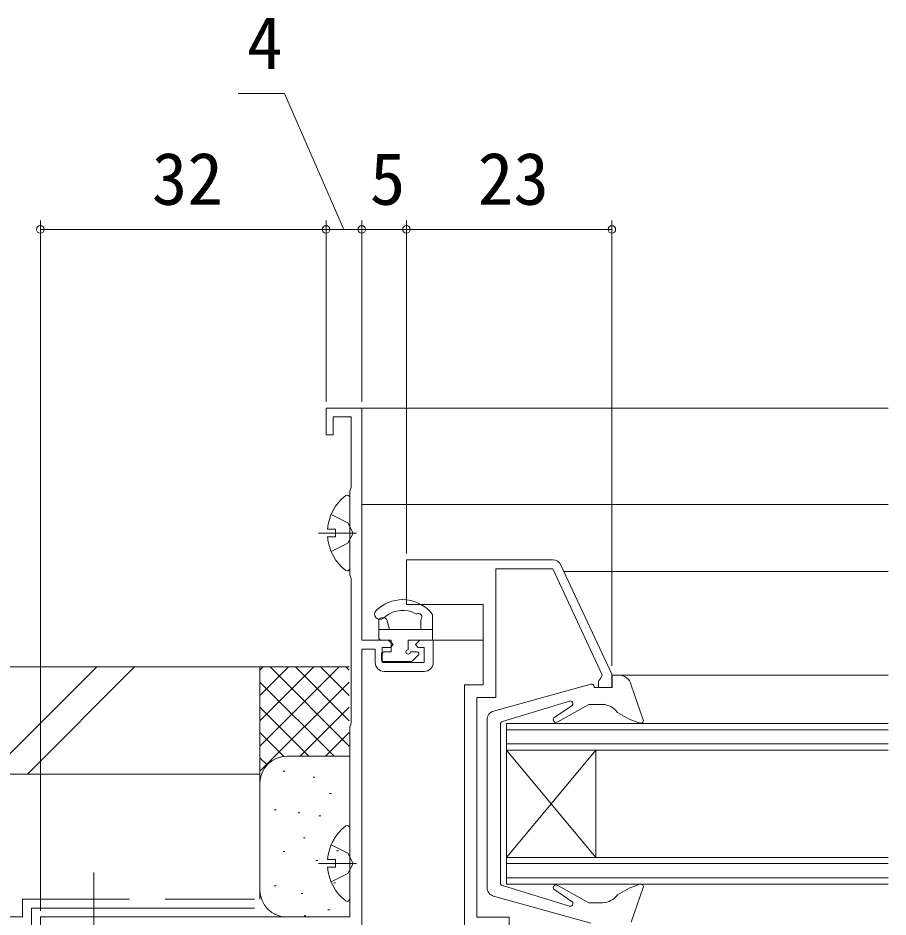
# Model space of a CAD drawing. Units: millimetres, scale not verified. Extents: x -1188 to -190, y -840 to 759.
# Drawn here: x -1037.5 to -940.1, y -579.9 to -479.2 of the extents above; entities that cross this region are included whole.
import ezdxf
from ezdxf.enums import TextEntityAlignment as Align

# ---------------------------------------------------------------- set-up
doc = ezdxf.new("R2010")
doc.units = ezdxf.units.MM
doc.header["$LTSCALE"] = 4
doc.linetypes.add('CHAIN2', pattern=[12, 9, -1, 1, -1])
doc.linetypes.add('DASHED3', pattern=[4, 3, -1])
for name, color, linetype, lineweight in [('0-3_YKK_11', 7, 'Continuous', 9), ('0-4_YKK_12', 2, 'Continuous', 9), ('0-5_YSS_K', 3, 'Continuous', 9), ('0-6_YKK_13', 4, 'Continuous', 9), ('0-7_YKK_D', 6, 'Continuous', 9), ('0-9_YSS_KE', 3, 'Continuous', 9)]:
    doc.layers.add(name, color=color, linetype=linetype, lineweight=lineweight)
doc.styles.add('ＭＳ ゴシック', font='')
doc.styles.get('ＭＳ ゴシック').set_extended_font_data('MS Gothic')

msp = doc.modelspace()

# ---------------------------------------------------------------- linework, layer by layer
at = {"layer": '0-3_YKK_11'}
for p, q in [((-1002.999, -522.917), (-998.999, -522.917)), ((-1002.999, -525.917), (-1002.999, -522.917)), ((-998.999, -522.917), (-998.999, -548.917)), ((-1000.199, -523.916), (-1002.198, -523.92)), ((-1002.198, -523.92), (-1002.198, -525.917)), ((-1000.199, -531.82), (-1000.199, -523.916)), ((-1002.198, -525.917), (-1002.999, -525.917)), ((-1000.349, -532.217), (-1000.274, -532.018)), ((-1000.349, -541.617), (-1000.349, -532.217)), ((-1000.274, -532.018), (-1000.199, -531.82)), ((-993.996, -539.919), (-977.597, -539.919)), ((-993.996, -544.919), (-993.996, -539.919)), ((-976.691, -540.497), (-970.992, -552.719)), ((-1000.274, -541.815), (-1000.349, -541.617)), ((-983.996, -540.919), (-983.996, -555.319)), ((-977.597, -540.919), (-983.996, -540.919)), ((-972.061, -552.793), (-977.597, -540.919)), ((-1000.199, -542.013), (-1000.274, -541.815)), ((-1000.199, -558.22), (-1000.199, -542.013)), ((-985.396, -544.919), (-993.996, -544.919)), ((-985.396, -553.919), (-985.396, -544.919)), ((-998.999, -548.917), (-995.999, -548.917)), ((-996.699, -549.717), (-996.699, -551.417)), ((-995.799, -549.717), (-996.699, -549.717)), ((-995.999, -548.917), (-995.499, -549.417)), ((-995.499, -549.417), (-995.799, -549.717)), ((-992.999, -549.417), (-992.499, -548.917)), ((-992.699, -549.717), (-992.999, -549.417)), ((-991.999, -549.717), (-992.699, -549.717)), ((-992.499, -548.917), (-990.999, -548.917)), ((-991.999, -551.417), (-991.999, -549.717)), ((-990.999, -548.917), (-990.999, -551.417)), ((-998.999, -549.917), (-998.999, -584.517)), ((-997.499, -549.917), (-998.999, -549.917)), ((-997.499, -551.417), (-997.499, -549.917)), ((-996.699, -551.417), (-991.999, -551.417)), ((-991.999, -552.417), (-996.499, -552.417)), ((-970.992, -552.719), (-970.992, -554.219)), ((-972.492, -553.502), (-972.262, -553.211)), ((-972.492, -554.219), (-972.492, -553.502)), ((-972.262, -553.211), (-972.061, -552.793)), ((-987.496, -553.919), (-985.396, -553.919)), ((-987.496, -581.919), (-987.496, -553.919)), ((-970.992, -554.219), (-972.492, -554.219)), ((-986.096, -555.319), (-986.096, -579.919)), ((-983.996, -555.319), (-986.096, -555.319)), ((-1000.349, -558.617), (-1000.274, -558.418)), ((-1000.349, -579.917), (-1000.349, -558.617)), ((-1000.274, -558.418), (-1000.199, -558.22)), ((-1034.997, -581.917), (-1034.997, -579.917)), ((-1034.997, -579.917), (-1000.349, -579.917)), ((-986.096, -579.919), (-982.496, -579.919)), ((-982.496, -579.919), (-982.496, -580.919))]:
    msp.add_line(p, q, dxfattribs=at)
for centre, start, end in [((-977.597, -540.919), 24.99998, 89.99998), ((-996.499, -551.417), 180, 269.99998), ((-991.999, -551.417), 270, 359.99998)]:
    msp.add_arc(centre, 1, start, end, dxfattribs=at)
at = {"layer": '0-4_YKK_12'}
for p, q in [((-998.941, -522.917), (-940.06, -522.917)), ((-998.941, -533.717), (-940.06, -533.717)), ((-976.355, -541.217), (-940.06, -541.217)), ((-991.296, -548.917), (-985.396, -548.917)), ((-970.992, -552.821), (-940.06, -552.821)), ((-982.799, -558.238), (-940.06, -558.238)), ((-982.798, -558.238), (-982.798, -576.238)), ((-982.798, -558.938), (-940.06, -558.938)), ((-982.798, -560.538), (-940.06, -560.538)), ((-982.798, -561.238), (-940.06, -561.238)), ((-982.798, -573.238), (-972.798, -561.238)), ((-972.798, -573.238), (-982.798, -561.238)), ((-972.798, -573.238), (-972.798, -561.238)), ((-982.798, -573.238), (-940.06, -573.238)), ((-982.798, -573.938), (-940.06, -573.938)), ((-982.798, -575.538), (-940.06, -575.538)), ((-982.798, -576.238), (-940.06, -576.238))]:
    msp.add_line(p, q, dxfattribs=at)
at = {"layer": '0-5_YSS_K'}
for p, q in [((-1040.688, -563.913), (-1028.688, -551.913)), ((-1024.445, -551.913), (-1036.445, -563.913)), ((-1010.03, -551.913), (-1010.403, -552.286)), ((-1007.202, -551.913), (-1010.403, -555.114)), ((-1004.373, -551.913), (-1010.403, -557.943)), ((-1001.545, -551.913), (-1010.403, -560.771)), ((-1000.403, -560.771), (-1009.261, -551.913)), ((-1000.403, -557.943), (-1006.432, -551.913)), ((-1000.403, -555.114), (-1003.604, -551.913)), ((-1000.403, -552.286), (-1000.775, -551.913)), ((-1000.403, -553.6), (-1010.403, -563.6)), ((-1002.089, -561.913), (-1010.403, -553.6)), ((-1004.917, -561.913), (-1010.403, -556.428)), ((-1000.403, -556.428), (-1005.888, -561.913)), ((-1007.728, -561.931), (-1010.403, -559.256)), ((-1000.403, -559.256), (-1003.06, -561.913)), ((-1009.608, -562.88), (-1010.403, -562.085)), ((-1007.403, -561.913), (-1000.403, -561.913)), ((-1007.598, -563.581), (-1007.798, -563.581)), ((-1004.26, -564.249), (-1004.46, -564.249)), ((-1010.403, -564.913), (-1010.403, -577.913)), ((-1002.403, -566.079), (-1002.603, -566.079)), ((-1008.599, -567.921), (-1008.799, -567.921)), ((-1005.929, -568.254), (-1006.129, -568.254)), ((-1003.592, -568.588), (-1003.792, -568.588)), ((-1005.326, -571.047), (-1005.526, -571.047)), ((-1007.598, -572.594), (-1007.798, -572.594)), ((-1001.619, -572.509), (-1001.819, -572.509)), ((-1003.926, -573.595), (-1004.126, -573.595)), ((-1008.599, -576.436), (-1008.799, -576.436)), ((-1001.923, -576.102), (-1002.123, -576.102)), ((-1005.595, -577.267), (-1005.795, -577.267)), ((-1008.599, -579.604), (-1008.799, -579.604)), ((-1007.403, -579.913), (-1000.403, -579.913)), ((-1005.261, -579.774), (-1005.461, -579.774)), ((-1002.591, -579.106), (-1002.791, -579.106))]:
    msp.add_line(p, q, dxfattribs=at)
msp.add_lwpolyline([(-1010.403, -564.913), (-1010.403, -551.913), (-1000.403, -551.913)], dxfattribs=at)
for centre, start, end in [((-1007.403, -564.913), 90, 180), ((-1007.406, -576.913), 180, 270)]:
    msp.add_arc(centre, 3, start, end, dxfattribs=at)
at = {"layer": '0-6_YKK_13'}
for p, q in [((-1000.351, -540.892), (-1000.351, -532.941)), ((-1002.834, -536.492), (-1001.951, -536.492)), ((-1001.951, -537.342), (-1001.951, -536.492)), ((-1002.834, -537.342), (-1001.951, -537.342)), ((-997.342, -545.548), (-997.114, -545.357)), ((-997.096, -548.619), (-997.096, -546.719)), ((-996.796, -546.419), (-996.475, -546.419)), ((-996.343, -546.276), (-996.571, -546.467)), ((-995.896, -547.719), (-996.185, -546.642)), ((-992.396, -547.719), (-992.396, -546.619)), ((-991.096, -548.919), (-991.096, -545.999)), ((-997.096, -547.719), (-991.096, -547.719)), ((-996.796, -548.919), (-995.696, -548.919)), ((-995.696, -548.919), (-995.696, -550.219)), ((-993.796, -548.919), (-993.796, -549.969)), ((-993.796, -548.919), (-991.096, -548.919)), ((-996.796, -550.519), (-996.796, -551.019)), ((-996.789, -550.452), (-996.564, -550.227)), ((-995.696, -550.219), (-996.496, -550.219)), ((-992.796, -550.219), (-993.546, -550.219)), ((-992.655, -550.561), (-993.326, -551.231)), ((-993.538, -551.319), (-996.496, -551.319)), ((-970.263, -552.821), (-970.964, -552.821)), ((-970.96, -554.221), (-970.964, -552.821)), ((-984.227, -556.857), (-973.34, -553.831)), ((-972.96, -554.221), (-972.96, -554.12)), ((-972.96, -554.221), (-970.96, -554.221)), ((-968.812, -553.939), (-967.469, -557.845)), ((-975.744, -555.734), (-983.248, -558.033)), ((-975.428, -556.215), (-977.473, -557.626)), ((-973.561, -556.121), (-977.052, -558.05)), ((-972.029, -556.121), (-973.561, -556.121)), ((-971.546, -556.021), (-971.548, -556.021)), ((-969.06, -557.767), (-970.366, -557.01)), ((-967.862, -558.203), (-969.06, -557.767)), ((-984.96, -567.22), (-984.96, -557.82)), ((-983.46, -567.22), (-983.46, -558.32)), ((-984.96, -567.22), (-984.96, -576.62)), ((-983.46, -567.22), (-983.46, -576.12)), ((-1000.351, -577.892), (-1000.351, -569.941)), ((-1002.834, -573.492), (-1001.951, -573.492)), ((-1001.951, -574.342), (-1001.951, -573.492)), ((-1002.834, -574.342), (-1001.951, -574.342)), ((-975.744, -578.706), (-983.248, -576.407)), ((-977.473, -576.814), (-975.428, -578.226)), ((-969.06, -576.674), (-970.366, -577.43)), ((-967.862, -576.238), (-969.06, -576.674)), ((-967.469, -576.596), (-968.812, -580.501)), ((-984.227, -577.584), (-973.34, -580.609))]:
    msp.add_line(p, q, dxfattribs=at)
at = {"layer": '0-6_YKK_13', "linetype": 'DASHED3'}
for p, q in [((-1002.428, -534.842), (-1000.562, -535.772)), ((-1000.562, -535.772), (-999.954, -536.917)), ((-1000.562, -538.062), (-999.954, -536.917)), ((-1002.428, -538.992), (-1000.562, -538.062)), ((-1002.428, -571.842), (-1000.562, -572.772)), ((-1000.562, -572.772), (-999.954, -573.917)), ((-1000.562, -575.062), (-999.954, -573.917)), ((-1002.428, -575.992), (-1000.562, -575.062))]:
    msp.add_line(p, q, dxfattribs=at)
at = {"layer": '0-6_YKK_13', "linetype": 'CHAIN2'}
for p, q in [((-1003.851, -536.917), (-999.581, -536.917)), ((-1003.851, -573.917), (-999.581, -573.917)), ((-1028.997, -574.92), (-1028.997, -609.92))]:
    msp.add_line(p, q, dxfattribs=at)
at = {"layer": '0-6_YKK_13'}
msp.add_lwpolyline([(-972.029, -578.32), (-973.561, -578.32), (-977.052, -576.39)], dxfattribs=at)
for centre, radius, start, end in [((-997.551, -536.917), 5.3, 127.71408, 175.40057), ((-1000.625, -532.941), 0.274, 0, 127.71408), ((-997.551, -536.917), 5.3, 184.59941, 232.2859), ((-1000.625, -540.892), 0.274, 232.2859, 0), ((-994.415, -548.574), 4.2, 37.80927, 130), ((-996.957, -546.007), 0.6, 130, 310), ((-994.415, -548.574), 3, 59.45369, 130), ((-996.796, -546.719), 0.3, 90, 180), ((-996.475, -546.719), 0.3, 15, 90), ((-992.653, -546.313), 0.4, 310, 126.23087), ((-996.796, -548.619), 0.3, 180, 270), ((-996.496, -550.519), 0.3, 90, 180), ((-993.796, -550.219), 0.25, 90, 0), ((-992.796, -550.419), 0.2, 314.99998, 90), ((-996.496, -551.019), 0.3, 180, 270), ((-993.538, -551.019), 0.3, 270, 314.99998), ((-970.263, -554.321), 1.5, 14.73494, 90), ((-973.26, -554.12), 0.3, 359.99997, 105.52985), ((-975.657, -556.021), 0.3, 319.68958, 107.03819), ((-972.029, -558.121), 2, 33.72632, 90), ((-983.96, -557.82), 1, 105.52985, 180), ((-977.245, -557.82), 0.3, 139.68958, 309.99994), ((-983.16, -558.32), 0.3, 107.03819, 180), ((-967.76, -557.921), 0.3, 249.99997, 14.73494), ((-997.551, -573.917), 5.3, 127.71408, 175.40057), ((-1000.625, -569.941), 0.274, 0, 127.71408), ((-997.551, -573.917), 5.3, 184.59941, 232.2859), ((-983.96, -576.62), 1, 180, 254.47014), ((-983.16, -576.12), 0.3, 180, 252.96179), ((-977.245, -576.62), 0.3, 50.00005, 220.31041), ((-967.76, -576.52), 0.3, 345.26505, 110.00002), ((-1000.625, -577.892), 0.274, 232.2859, 0), ((-972.029, -576.32), 2, 270, 326.27367), ((-975.657, -578.42), 0.3, 252.96179, 40.31041)]:
    msp.add_arc(centre, radius, start, end, dxfattribs=at)
at = {"layer": '0-7_YKK_D'}
for p, q in [((-1007.654, -487.691), (-1012.854, -487.691)), ((-1001.001, -502.92), (-1007.654, -487.691)), ((-1034.998, -579.22), (-1034.998, -501.917)), ((-1003.001, -522.22), (-1003.001, -501.92)), ((-1002.999, -522.22), (-1002.999, -501.917)), ((-999.001, -522.22), (-999.001, -501.917)), ((-999.001, -522.22), (-999.001, -501.92)), ((-993.996, -539.219), (-993.996, -501.917)), ((-993.996, -539.219), (-993.996, -501.917)), ((-970.992, -551.786), (-970.992, -501.917)), ((-1002.999, -502.917), (-1034.998, -502.917)), ((-999.001, -502.92), (-1003.001, -502.92)), ((-993.996, -502.917), (-999.001, -502.917)), ((-970.992, -502.917), (-993.996, -502.917))]:
    msp.add_line(p, q, dxfattribs=at)
for centre in [(-1034.998, -502.917), (-1003.001, -502.92), (-1002.999, -502.917), (-999.001, -502.917), (-999.001, -502.92), (-993.996, -502.917), (-993.996, -502.917), (-970.992, -502.917)]:
    msp.add_circle(centre, 0.425, dxfattribs=at)
at = {"layer": '0-9_YSS_KE'}
for p, q in [((-1170.504, -551.913), (-1010.403, -551.913)), ((-1010.403, -563.913), (-1010.403, -551.913)), ((-1170.504, -563.913), (-1010.403, -563.913)), ((-1036.003, -578.913), (-1036.003, -580.913)), ((-1036.003, -578.913), (-1011.003, -578.913))]:
    msp.add_line(p, q, dxfattribs=at)
at = {"layer": '0-9_YSS_KE', "linetype": 'DASHED3'}
for p, q in [((-1037.003, -577.913), (-1037.003, -579.913)), ((-1037.003, -577.913), (-1011.003, -577.913)), ((-1037.003, -579.913), (-1087.003, -579.913))]:
    msp.add_line(p, q, dxfattribs=at)

# ---------------------------------------------------------------- texts
at = {"layer": '0-7_YKK_D', "color": 4, "style": 'ＭＳ ゴシック'}
for s, p in [('4', (-1011.854, -486.691)), ('32', (-1022.519, -501.917)), ('23', (-986.014, -501.917)), ('5', (-998.099, -501.917))]:
    msp.add_text(s, height=5.865, dxfattribs=at).set_placement(p, align=Align.BOTTOM_LEFT)

doc.saveas('drawing.dxf')
